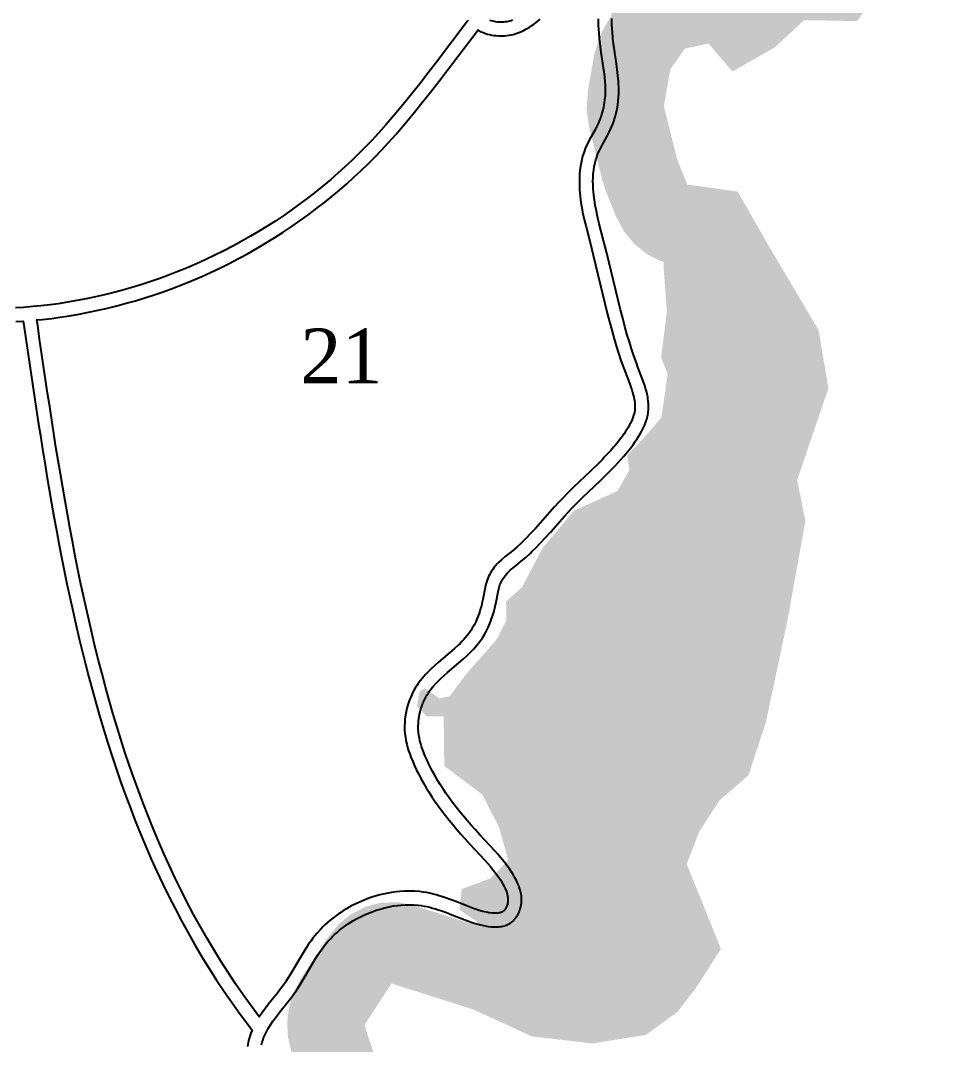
# Model space of a CAD drawing. Header units: metres. Extents: x 711577 to 713688, y 7856318 to 7857553.
# Drawn here: x 713349.2 to 713688.3, y 7856767.7 to 7857142.5 of the extents above; entities that cross this region are included whole.
import ezdxf
from ezdxf.enums import TextEntityAlignment as Align

# ---------------------------------------------------------------- set-up
doc = ezdxf.new("R2010")
doc.units = ezdxf.units.M
for name, color, linetype, true_color in [('APP', 7, 'Continuous', 0xffffff), ('NUMERAÇÕES DOS TALHÕES', 7, 'Continuous', 0xffffff), ('RESERVA LEGAL', 7, 'Continuous', 0xffffff), ('TALHÕES', 3, 'Continuous', 0x00ff00)]:
    doc.layers.add(name, color=color, linetype=linetype, true_color=true_color)
for name, color, linetype in [('NUMERAÇÕES', 7, 'Continuous'), ('Perímetro', 1, 'Continuous'), ('ÁREAS', 7, 'Continuous')]:
    doc.layers.add(name, color=color, linetype=linetype)
doc.styles.add('AREAS', font='times.ttf')

# ---------------------------------------------------------------- blocks, each defined once
blk = doc.blocks.new('area_de_talhao')
at = {"layer": 'NUMERAÇÕES', "linetype": 'Continuous', "style": 'AREAS'}
blk.add_attdef('NRO', text='', height=20, dxfattribs=at).set_placement((0, 6.08), align=Align.CENTER)
at = {"layer": 'ÁREAS', "linetype": 'Continuous', "style": 'AREAS', "flags": 1}
for tag, height, p in [('AREAREAL', 0.001, (0, 0)), ('AREA', 20, (0, -23.92))]:
    blk.add_attdef(tag, text='', height=height, dxfattribs=at).set_placement(p, align=Align.CENTER)

msp = doc.modelspace()

# ---------------------------------------------------------------- hatches: boundary and pattern name
at = {"layer": 'APP', "linetype": 'Continuous'}
h = msp.add_hatch(dxfattribs=at)
h.set_pattern_fill('GOST_GLASS', color=3)
h.paths.add_polyline_path([(711807.13, 7856885.17), (711804.27, 7856887.4), (711782.36, 7856902.33), (711780.04, 7856903.57), (711780.32, 7856906.84), (711779.58, 7856913.19), (711778.65, 7856915.96), (711780.69, 7856920.95), (711781.85, 7856926.75), (711781.9, 7856932.67), (711780.84, 7856938.48), (711778.42, 7856944.7), (711778.93, 7856944.69), (711781.88, 7856949.15), (711790.88, 7856953.52), (711807.19, 7856961.45), (711813.69, 7856965.82), (711830.14, 7856980.56), (711835.25, 7856986.56), (711848.05, 7857006.47), (711849.76, 7857009.5), (711863.08, 7857036.62), (711864.46, 7857039.9), (711874.89, 7857069.35), (711880.32, 7857081.5), (711882.22, 7857087.15), (711883, 7857093.08), (711882.64, 7857099.06), (711881.16, 7857104.84), (711878.61, 7857110.19), (711875.1, 7857114.9), (711870.76, 7857118.77), (711865.78, 7857121.65), (711864.87, 7857122.06), (711859.7, 7857123.77), (711854.32, 7857124.41), (711848.92, 7857123.97), (711843.7, 7857122.45), (711840.73, 7857120.9), (711839.84, 7857118.61), (711838.38, 7857119.53), (711834.54, 7857116.44), (711830.93, 7857112.17), (711828.17, 7857107.26), (711822.23, 7857093.95), (711821.32, 7857091.68), (711811.08, 7857062.78), (711799.37, 7857038.93), (711789.77, 7857024.01), (711779.44, 7857014.75), (711766.78, 7857008.61), (711750.55, 7857000.72), (711746.21, 7856998.1), (711742.37, 7856994.72), (711739.15, 7856990.67), (711729.66, 7856976.32), (711726.34, 7856969.62), (711726.12, 7856969.02), (711723.15, 7856969.62), (711694.71, 7856973.1), (711688.85, 7856973.17), (711683.09, 7856971.97), (711677.69, 7856969.54), (711672.88, 7856965.99), (711668.86, 7856961.48), (711659.14, 7856947.98), (711649.63, 7856945.44), (711646.93, 7856944.57), (711621.35, 7856934.8), (711592.06, 7856926.82), (711586.56, 7856924.67), (711584.21, 7856923.1), (711599.11, 7856897.94), (711629.7, 7856906.27), (711656.54, 7856916.52), (711675.69, 7856921.62), (711691.41, 7856943.46), (711719.85, 7856939.98), (711737.36, 7856935.02), (711739.78, 7856934.27), (711746.87, 7856942.2), (711752.88, 7856959.28), (711762.38, 7856973.63), (711778.61, 7856981.51), (711794.8, 7856989.38), (711811.05, 7857003.93), (711823.74, 7857023.68), (711837.01, 7857050.69), (711847.85, 7857081.28), (711853.79, 7857094.58), (711854.7, 7857094.17), (711848.78, 7857080.91), (711837.93, 7857050.3), (711824.61, 7857023.18), (711811.81, 7857003.28), (711795.36, 7856988.54), (711779.05, 7856980.61), (711763.06, 7856972.85), (711753.79, 7856958.83), (711747.75, 7856941.68), (711740.83, 7856933.94), (711753.7, 7856929.93), (711747.05, 7856917.27), (711752.01, 7856906.34), (711743.8, 7856886.65), (711766.97, 7856877.27), (711788.87, 7856862.34), (711807.71, 7856845.62), (711811.36, 7856831.11), (711800.64, 7856817.77), (711783.09, 7856785.34), (711771.83, 7856747.17), (711780.95, 7856703.95), (711781.26, 7856646.68), (711785.74, 7856589.55), (711842.66, 7856510.21), (711887.71, 7856504.37), (711945.81, 7856479.71), (712023.06, 7856430.77), (712051.13, 7856427.29), (712051.33, 7856432.54), (712050.48, 7856438.25), (712048.6, 7856443.68), (712045.77, 7856448.63), (712042.08, 7856452.9), (712037.67, 7856456.35), (711960.43, 7856505.28), (711956.42, 7856507.38), (711898.32, 7856532.05), (711891.2, 7856533.98), (711858.04, 7856538.28), (711813.28, 7856600.66), (711812.87, 7856606), (711812.74, 7856606.09), (711812.85, 7856606.18), (711809.57, 7856648.04), (711809.32, 7856693.99), (711806.05, 7856696.67), (711809.25, 7856704.33), (711808.59, 7856710.45), (711801.11, 7856745.93), (711809.21, 7856773.41), (711823.94, 7856800.61), (711832.97, 7856811.85), (711836.07, 7856816.56), (711838.26, 7856821.81), (711839.46, 7856827.41), (711839.62, 7856833.14), (711838.73, 7856838.8), (711835.08, 7856853.31), (711833.05, 7856858.97), (711829.97, 7856864.09), (711825.97, 7856868.45)])
h.paths.add_polyline_path([(713046.72, 7856628.27), (713040.39, 7856633.56), (713047.13, 7856676.24), (713057.88, 7856735.79), (713066.2, 7856757.61), (713074.92, 7856753.14), (713078.63, 7856746.26), (713084.07, 7856745.71), (713092.36, 7856746.01), (713099.25, 7856740.73), (713113.14, 7856735.46), (713127.69, 7856734.17), (713144.64, 7856733.12), (713160.06, 7856737.59), (713180.53, 7856738.25), (713205.62, 7856735.54), (713224.95, 7856738.19), (713245.89, 7856733.96), (713261.18, 7856729.39), (713263.62, 7856717.88), (713265.93, 7856699.79), (713257.78, 7856688.11), (713248.02, 7856671.65), (713232.48, 7856632.1), (713224.79, 7856616.42), (713218.68, 7856600.95), (713224.83, 7856585.33), (713229.86, 7856570.41), (713234.74, 7856554.57), (713238.69, 7856550.13), (713253.65, 7856544.47), (713259.08, 7856530.39), (713268.67, 7856525.6), (713289.21, 7856523.62), (713300.02, 7856524.35), (713305.22, 7856526.25), (713322.83, 7856545.07), (713349, 7856566.66), (713373.23, 7856579.82), (713380.58, 7856600.47), (713394.01, 7856606.15), (713408.19, 7856608.48), (713422.66, 7856610.57), (713434.83, 7856602.42), (713442.63, 7856598.64), (713467.5, 7856606.96), (713485.56, 7856615.07), (713501.74, 7856620.54), (713499.07, 7856654.17), (713491.47, 7856682.98), (713483.81, 7856726.05), (713481.87, 7856754.39), (713475.16, 7856774.79), (713485.08, 7856790.03), (713514.99, 7856780.54), (713536.46, 7856770.69), (713558.66, 7856768.09), (713578.2, 7856771.23), (713589.75, 7856779.6), (713596.73, 7856788.71), (713605.65, 7856802.69), (713598.7, 7856820.05), (713593.14, 7856833.7), (713597.79, 7856845.77), (713605.21, 7856857.11), (713615.75, 7856866.24), (713622.17, 7856885.8), (713629.99, 7856922.69), (713636.61, 7856959.34), (713633.57, 7856974.27), (713645.02, 7857007.87), (713641.45, 7857029.17), (713622.62, 7857060.95), (713611.84, 7857079.88), (713593.35, 7857082.49), (713589.71, 7857091.49), (713584.8, 7857111.14), (713587.11, 7857124.58), (713592.5, 7857132.23), (713601.11, 7857134.12), (713609.87, 7857123.82), (713625.47, 7857132.73), (713636.14, 7857142.66), (713655.47, 7857142.29), (713688.27, 7857186.68), (713663.42, 7857202.71), (713641.85, 7857172.39), (713636.7, 7857172.49), (713631.47, 7857172.08), (713626.4, 7857170.66), (713621.66, 7857168.28), (713617.42, 7857165.02), (713613.17, 7857161.07), (713612.72, 7857161.35), (713607.11, 7857163.29), (713601.24, 7857163.96), (713595.36, 7857163.33), (713586.75, 7857161.44), (713581.83, 7857159.85), (713577.26, 7857157.36), (713573.2, 7857154.04), (713569.77, 7857149.99), (713564.38, 7857142.35), (713561.13, 7857136.42), (713559.25, 7857129.87), (713556.93, 7857116.42), (713556.5, 7857109.93), (713557.42, 7857103.5), (713562.33, 7857083.85), (713563.66, 7857079.77), (713567.29, 7857070.78), (713570.12, 7857065.4), (713573.94, 7857060.74), (713578.59, 7857057.01), (713583.87, 7857054.37), (713589.55, 7857052.92), (713594.55, 7857052.21), (713598.34, 7857045.57), (713598.6, 7857045.13), (713614.51, 7857018.26), (713615.82, 7857010.45), (713606.92, 7856984.32), (713605.62, 7856978.97), (713605.27, 7856973.47), (713605.88, 7856967.99), (713607.72, 7856958.95), (713602.26, 7856928.7), (713594.88, 7856893.92), (713591.6, 7856883.92), (713587.24, 7856880.15), (713581.9, 7856874.02), (713574.48, 7856862.69), (713571.55, 7856856.95), (713566.9, 7856844.88), (713565.32, 7856839.23), (713564.83, 7856833.36), (713565.43, 7856827.51), (713567.12, 7856821.9), (713572.64, 7856808.34), (713573.59, 7856805.97), (713570.32, 7856801.71), (713567.53, 7856799.69), (713558.12, 7856798.18), (713543.88, 7856799.85), (713526.31, 7856807.9), (713523.18, 7856809.11), (713493.27, 7856818.6), (713487.43, 7856819.76), (713481.48, 7856819.62), (713475.69, 7856818.16), (713470.32, 7856815.47), (713465.6, 7856811.65), (713461.73, 7856806.88), (713451.82, 7856791.64), (713449.24, 7856786.77), (713447.57, 7856781.48), (713446.87, 7856775.96), (713447.15, 7856770.4), (713448.41, 7856764.99), (713453.9, 7856748.29), (713455.57, 7856723.87), (713455.98, 7856720.52), (713463.64, 7856677.45), (713464.19, 7856674.96), (713471.08, 7856648.85), (713471.68, 7856641.25), (713457.67, 7856634.96), (713445.26, 7856630.81), (713437.87, 7856635.76), (713433.46, 7856638.17), (713428.72, 7856639.73), (713423.8, 7856640.39), (713418.84, 7856640.13), (713404.37, 7856638.04), (713403.86, 7856637.96), (713389.68, 7856635.63), (713383.5, 7856633.84), (713370.07, 7856628.16), (713364.87, 7856625.27), (713360.35, 7856621.32), (713356.7, 7856616.47), (713354.07, 7856610.93), (713350.56, 7856601.06), (713336.05, 7856593.18), (713331.57, 7856590.15), (713305.39, 7856568.56), (713302.67, 7856566), (713291.11, 7856553.64), (713289.64, 7856553.54), (713280.39, 7856554.43), (713279.88, 7856555.73), (713277.09, 7856561.24), (713273.27, 7856566.01), (713268.58, 7856569.84), (713263.25, 7856572.55), (713258.42, 7856574.38), (713256.79, 7856579.65), (713256.54, 7856580.43), (713251.51, 7856595.35), (713250.99, 7856596.78), (713249.34, 7856600.96), (713250.48, 7856603.84), (713257.64, 7856618.43), (713258.65, 7856620.72), (713273.28, 7856657.97), (713281.23, 7856671.37), (713288.74, 7856682.15), (713291.52, 7856687.06), (713293.36, 7856692.44), (713294.19, 7856698.08), (713293.99, 7856703.79), (713291.69, 7856721.88), (713291.26, 7856724.43), (713288.81, 7856735.94), (713286.86, 7856741.99), (713283.73, 7856747.46), (713279.57, 7856752.1), (713274.56, 7856755.7), (713268.94, 7856758.09), (713253.65, 7856762.66), (713251.26, 7856763.26), (713230.32, 7856767.49), (713225.84, 7856768.02), (713221.34, 7856767.78), (713205.27, 7856765.58), (713183.45, 7856767.94), (713179.69, 7856768.08), (713159.22, 7856767.41), (713152.58, 7856766.36), (713141.67, 7856763.2), (713129.74, 7856763.93), (713119.26, 7856764.86), (713112.66, 7856767.37), (713109.03, 7856770.15), (713103.6, 7856773.41), (713097.63, 7856775.33), (713093.32, 7856775.68), (713092.16, 7856776.83), (713087.34, 7856779.96), (713078.63, 7856784.44), (713073.18, 7856786.54), (713067.43, 7856787.42), (713061.64, 7856787.05), (713056.04, 7856785.44), (713050.86, 7856782.67), (713046.33, 7856778.84), (713042.63, 7856774.12), (713039.93, 7856768.7), (713031.61, 7856746.89), (713030.07, 7856741.34), (713019.31, 7856681.78), (713019.2, 7856681.1), (713012.46, 7856638.42), (713012.11, 7856632.09), (713013.03, 7856625.83), (713014.85, 7856620.87), (713014.07, 7856620.41), (713009.96, 7856616.76), (713006.58, 7856612.36), (713004.05, 7856607.37), (713002.45, 7856601.97), (712991.62, 7856547.54), (712991.02, 7856541.13), (712991.34, 7856506.14), (712991.43, 7856504.09), (712992.77, 7856486.13), (712993.56, 7856481.11), (713005.77, 7856430.57), (713007.57, 7856425.27), (713010.28, 7856420.43), (713024.44, 7856399.86), (713009.24, 7856384.21), (713005.94, 7856380.15), (713003.38, 7856375.53), (713001.65, 7856370.51), (712990.36, 7856325.75), (712989.53, 7856320.4), (713017.73, 7856318.12), (713029.01, 7856362.88), (713050.76, 7856385.26), (713056.4, 7856404.28), (713033.21, 7856437.97), (713021, 7856488.51), (713019.66, 7856506.47), (713019.33, 7856541.46), (713030.17, 7856595.88), (713039.63, 7856600.28), (713049.66, 7856608.79)])
h.paths.add_polyline_path([(711891.5, 7857177.02, 0.197914), (711905.95, 7857141.94), (711903.5, 7857149.92), (711911.15, 7857157), (711915.69, 7857160.83), (711908.52, 7857164.83), (711902.87, 7857169.08), (711899.04, 7857173.85), (711907.15, 7857178.53), (711912.29, 7857182.2), (711919.99, 7857189.5), (711927.6, 7857195.05), (711937.59, 7857197.28), (711945.34, 7857200.67), (711946.94, 7857198.59), (711951.17, 7857194.37), (711949.97, 7857185.91), (711949.12, 7857179.77), (711949.66, 7857176.07), (711951.14, 7857171.73), (711955.67, 7857170.8), (711955.37, 7857165.39), (711952.44, 7857157.87), (711948.15, 7857158.18), (711942.98, 7857154.14), (711938.76, 7857147.47), (711935.38, 7857139.16), (711931.4, 7857139.42), (711923.99, 7857134.3), (711923.2, 7857130.62, 0.527842), (711991.1, 7857177.02, 1)])
h.paths.add_polyline_path([(711955.37, 7857165.39), (711955.67, 7857170.8), (711951.14, 7857171.73), (711949.66, 7857176.07), (711949.12, 7857179.77), (711949.97, 7857185.91), (711951.17, 7857194.37), (711946.94, 7857198.59), (711945.34, 7857200.67), (711937.59, 7857197.28), (711927.6, 7857195.05), (711919.99, 7857189.5), (711912.29, 7857182.2), (711907.15, 7857178.53), (711899.04, 7857173.85), (711902.87, 7857169.08), (711908.52, 7857164.83), (711915.69, 7857160.83), (711911.15, 7857157), (711903.5, 7857149.92), (711905.95, 7857141.94, 0.104717), (711923.2, 7857130.62), (711923.99, 7857134.3), (711931.4, 7857139.42), (711935.38, 7857139.16), (711938.76, 7857147.47), (711942.98, 7857154.14), (711948.15, 7857158.18), (711952.44, 7857157.87)], flags=17)
h.paths.add_polyline_path([(711942.1, 7857177.02, -1), (711940.5, 7857177.02, -1)], flags=16)
at = {"layer": 'RESERVA LEGAL', "linetype": 'Continuous'}
h = msp.add_hatch(dxfattribs=at)
h.set_pattern_fill('CROSS', color=1, scale=2)
h.paths.add_polyline_path([(711811.08, 7857062.78), (711817.41, 7857080.64), (711816.98, 7857080.59), (711811.97, 7857074.68), (711802.29, 7857068.96), (711794.73, 7857064.42), (711787.08, 7857064.63), (711779.13, 7857065.14), (711774.96, 7857059.38), (711783.1, 7857052.46), (711788.52, 7857046.62), (711789.97, 7857033.44), (711789.88, 7857024.18), (711799.37, 7857038.93)])
h.paths.add_polyline_path([(711838.38, 7857119.53), (711837.09, 7857120.35), (711834.06, 7857127.32), (711827.53, 7857124.03), (711819.19, 7857121.38), (711816.44, 7857116.62), (711820.17, 7857108.47), (711826.27, 7857108.3), (711827.68, 7857106.16), (711828.17, 7857107.26), (711830.93, 7857112.17), (711834.54, 7857116.44)])
h.paths.add_polyline_path([(711850.79, 7857127.22), (711845.56, 7857129.09), (711842.08, 7857124.35), (711840.73, 7857120.9), (711843.7, 7857122.45), (711848.92, 7857123.97), (711852.64, 7857124.28)])
h.paths.add_polyline_path([(711920.27, 7857109.15), (711923.32, 7857116.36), (711924.21, 7857121.67), (711922.88, 7857129.11), (711922.56, 7857130.88, -0.098696), (711906.3, 7857141.59), (711906.26, 7857140.94), (711905.72, 7857132.61), (711902.36, 7857126.22), (711905.07, 7857123.1), (711910.26, 7857125.23), (711912.27, 7857120.77), (711911.83, 7857114.38), (711905.97, 7857109.71), (711896.41, 7857106.84), (711885.06, 7857102.47), (711881.64, 7857102.98), (711882.64, 7857099.06), (711883, 7857093.08), (711882.51, 7857089.37), (711884.1, 7857089.59), (711890.78, 7857092.03), (711897.2, 7857093.98), (711905.75, 7857095.56), (711911.15, 7857096.79), (711915.59, 7857102.16)])
h.paths.add_polyline_path([(711896.09, 7857079.21), (711899.82, 7857081.22), (711900.66, 7857085.1), (711899.74, 7857087.86), (711895.27, 7857085.85), (711890.34, 7857083.86), (711886.4, 7857079.15), (711881.44, 7857079.37), (711880.23, 7857081.3), (711876.32, 7857072.54), (711880.49, 7857072.68), (711887.8, 7857073.08), (711891.22, 7857077.49)])
h.paths.add_polyline_path([(711790.89, 7856920.94), (711790.8, 7856925.71), (711792.31, 7856932.66), (711792.76, 7856937.84), (711788.13, 7856937.71), (711783.93, 7856944.52), (711779, 7856944.68), (711778.73, 7856943.92), (711780.84, 7856938.48), (711781.9, 7856932.67), (711781.85, 7856926.75), (711780.69, 7856920.95), (711778.65, 7856915.96), (711779.58, 7856913.19), (711780.32, 7856906.84), (711780.04, 7856903.57), (711782.36, 7856902.33), (711793.86, 7856894.5), (711797.29, 7856901.01), (711795.77, 7856905.58), (711796.3, 7856912.44), (711791.47, 7856916.21)])
h.paths.add_polyline_path([(711891.19, 7856858.32), (711883.53, 7856861.77), (711879.74, 7856859.47), (711873.68, 7856859.72), (711870.02, 7856866.13), (711859.57, 7856872.04), (711846.75, 7856864.67), (711838.15, 7856869.81), (711838.63, 7856877.96), (711835.32, 7856882.84), (711825.73, 7856887.89), (711818.51, 7856893.94), (711812.47, 7856897.81), (711810.05, 7856894.2), (711804.43, 7856893.15), (711799.89, 7856890.38), (711804.27, 7856887.4), (711807.13, 7856885.17), (711825.97, 7856868.45), (711829.97, 7856864.09), (711833.05, 7856858.97), (711835.08, 7856853.31), (711838.73, 7856838.8), (711839.62, 7856833.14), (711839.46, 7856827.41), (711838.26, 7856821.81), (711836.07, 7856816.56), (711832.97, 7856811.85), (711823.94, 7856800.61), (711816.12, 7856786.18), (711830.36, 7856790.02), (711839.72, 7856798.86), (711840.75, 7856803.78), (711842.55, 7856813.2), (711842.05, 7856821.06), (711850.19, 7856828.11), (711854.88, 7856832.8), (711860.43, 7856832.91), (711862.91, 7856840.73), (711870.99, 7856841.42), (711880.9, 7856845.72), (711888.38, 7856850.17)])
h.paths.add_polyline_path([(711820.42, 7856727.21), (711817.37, 7856734.95), (711818.28, 7856741.73), (711811.13, 7856745.58), (711801.82, 7856742.58), (711808.59, 7856710.45), (711809.36, 7856703.29), (711814.46, 7856706.78), (711821.56, 7856705.39), (711822.47, 7856711.69), (711822.5, 7856718.73)])
h.paths.add_polyline_path([(711826.86, 7856678.31), (711826.43, 7856688.96), (711822.97, 7856693.58), (711816.86, 7856694.91), (711809.33, 7856692.73), (711809.57, 7856648.04), (711812.85, 7856606.18), (711812.85, 7856606.18), (711819.03, 7856611.22), (711823.83, 7856616.44), (711831.77, 7856618.89), (711833.19, 7856623.97), (711835.27, 7856629.09), (711839.15, 7856638.47), (711838.45, 7856645.67), (711842.94, 7856651.7), (711838.53, 7856656.65), (711831.61, 7856656.53), (711825.28, 7856653.05), (711818.76, 7856655.47), (711813.2, 7856659.34), (711816.21, 7856662.62), (711821.97, 7856669.27)])
h.paths.add_polyline_path([(711894.19, 7856563.08), (711895.14, 7856568.76), (711891.46, 7856570.38), (711886.14, 7856567.82), (711881.78, 7856568.56), (711873.23, 7856569.14), (711865.86, 7856569.67), (711857.33, 7856570.85), (711849.92, 7856576.59), (711841.05, 7856579.04), (711836.27, 7856587.64), (711827.59, 7856592.68), (711823.14, 7856598.61), (711817.66, 7856602.67), (711812.87, 7856606), (711813.28, 7856600.66), (711858.04, 7856538.28), (711891.2, 7856533.98), (711898.32, 7856532.05), (711956.42, 7856507.38), (711960.43, 7856505.28), (711976.98, 7856494.79), (711977.13, 7856498.62), (711976.83, 7856506.66), (711976.43, 7856512.59), (711973.01, 7856517.69), (711969.07, 7856522.72), (711963.39, 7856523.67), (711956.54, 7856525.61), (711952.78, 7856529.61), (711942.86, 7856527.65), (711937.29, 7856535.18), (711930.13, 7856543.17), (711921.24, 7856550.14), (711912.78, 7856552.38), (711907.69, 7856551.54), (711900.3, 7856552.91)])
h.paths.add_polyline_path([(712047.09, 7856478.83), (712047.14, 7856483.93), (712038.81, 7856488.19), (712030.79, 7856482.11), (712022.84, 7856480.67), (712018.21, 7856486.43), (712016.49, 7856492.24), (712009.04, 7856494.31), (711994.3, 7856491.11), (711986.17, 7856488.98), (712037.67, 7856456.35), (712042.08, 7856452.9), (712045.77, 7856448.63), (712048.6, 7856443.68), (712050.48, 7856438.25), (712051.33, 7856432.54), (712051.13, 7856427.29), (712052.98, 7856427.06), (712063.34, 7856428.72), (712066.53, 7856431.74), (712063.28, 7856437.82), (712064.83, 7856442.25), (712069.2, 7856445.24), (712066.85, 7856450.12), (712060.76, 7856450.99), (712059.05, 7856454.71), (712062.98, 7856460.35), (712060.53, 7856464.97), (712057.56, 7856469.41), (712053.7, 7856469.49), (712049.51, 7856472.44)])
h.paths.add_polyline_path([(712997.47, 7856753.73), (712994.69, 7856757.77), (712999.9, 7856761.38), (713005.82, 7856765.42), (713009.19, 7856767.04), (713016.57, 7856766.56), (713023.77, 7856769.02), (713030.07, 7856769.44), (713031.55, 7856775.26), (713030.21, 7856781.18), (713025.05, 7856784.22), (713017.6, 7856783.41), (713012.87, 7856784.74), (713011.61, 7856792.57), (713008.77, 7856797), (713004.24, 7856794.82), (712997.99, 7856800.6), (712992.02, 7856798.43), (712985.5, 7856794.93), (712980.6, 7856797.17), (712975.1, 7856794.95), (712973.29, 7856785.79), (712971.42, 7856777.68), (712977.04, 7856777.32), (712982.85, 7856782.38), (712991.29, 7856775.53), (712993.9, 7856770.07), (712989.04, 7856762.7), (712986.18, 7856753.44), (712981.39, 7856750.3), (712972.95, 7856749.92), (712961.32, 7856731.32), (712962.31, 7856726.46), (712968.7, 7856720.13), (712978.62, 7856718.69), (712984.79, 7856724.97), (712988.45, 7856727.92), (712996.94, 7856725.65), (712999.88, 7856715.26), (713009.46, 7856710.1), (713015.98, 7856714.43), (713024.45, 7856715.49), (713025.49, 7856715.99), (713027.81, 7856728.85), (713021.32, 7856728.53), (713015.88, 7856734.97), (713012.6, 7856743.43), (713003.45, 7856747.74)])
h.paths.add_polyline_path([(713070.57, 7856807.39), (713060.23, 7856808), (713055.18, 7856801.72), (713057.86, 7856793.46), (713061.26, 7856787.03), (713067.43, 7856787.42), (713073.18, 7856786.54), (713078.63, 7856784.44), (713087.34, 7856779.96), (713092.16, 7856776.83), (713093.32, 7856775.68), (713097.63, 7856775.33), (713100.48, 7856774.41), (713101.37, 7856777.64), (713092.12, 7856789.41), (713104.6, 7856797.01), (713112.96, 7856799.81), (713115.95, 7856806.19), (713109.94, 7856814.27), (713106.41, 7856820.98), (713099.9, 7856818.97), (713092.91, 7856810.21), (713088.23, 7856799.06), (713078.31, 7856802.31)])
h.paths.add_polyline_path([(713457.76, 7856710.53), (713455.79, 7856708.42), (713446.89, 7856703.38), (713440.81, 7856698.34), (713447.12, 7856689.2), (713449.3, 7856680.32), (713452.61, 7856673.15), (713457.66, 7856671.72), (713461.77, 7856672.8), (713464.41, 7856674.13), (713464.19, 7856674.96), (713463.64, 7856677.45)])
h.paths.add_polyline_path([(713602.26, 7856928.7), (713607.72, 7856958.95), (713605.88, 7856967.99), (713605.27, 7856973.47), (713605.62, 7856978.97), (713606.92, 7856984.32), (713615.82, 7857010.45), (713614.51, 7857018.26), (713598.47, 7857045.35), (713594.55, 7857052.21), (713589.55, 7857052.92), (713584.75, 7857054.14), (713584.68, 7857052.39), (713585.89, 7857035.89), (713583.76, 7857019.14), (713586.2, 7857013.19), (713583.89, 7856997.21), (713576.89, 7856989.12), (713571.38, 7856983.38), (713572.19, 7856978.05), (713567.83, 7856970.28), (713551.93, 7856963.15), (713540.56, 7856949.66), (713532.84, 7856935.09), (713527.04, 7856929.9), (713527.14, 7856923.01), (713523.69, 7856916.18), (713518.87, 7856910.57), (713512.63, 7856903.58), (713506.4, 7856895.23), (713502.63, 7856894.34), (713497.29, 7856898.14), (713495.4, 7856896.99), (713494.4, 7856891.64), (713497.87, 7856887.87), (713504.18, 7856887.8), (713504.4, 7856869.6), (713518.31, 7856859.24), (713524.48, 7856847.12), (713527.83, 7856835.17), (713521.32, 7856828.52), (713510.77, 7856824.58), (713509.99, 7856817.05), (713516.37, 7856812.67), (713516.52, 7856811.22), (713523.18, 7856809.11), (713526.31, 7856807.9), (713543.88, 7856799.85), (713558.12, 7856798.18), (713567.53, 7856799.69), (713570.32, 7856801.71), (713573.59, 7856805.97), (713572.64, 7856808.34), (713567.12, 7856821.9), (713565.43, 7856827.51), (713564.83, 7856833.36), (713565.32, 7856839.23), (713566.9, 7856844.88), (713571.55, 7856856.95), (713574.48, 7856862.69), (713581.9, 7856874.02), (713587.24, 7856880.15), (713591.6, 7856883.92), (713594.88, 7856893.92)])
h.paths.add_polyline_path([(713585.6, 7857178.79), (713580.77, 7857178.54), (713573.73, 7857176.09), (713569.83, 7857172.67), (713566.36, 7857165.62), (713563.88, 7857159.1), (713565.17, 7857150.21), (713565.61, 7857144.1), (713569.77, 7857149.99), (713573.2, 7857154.04), (713577.26, 7857157.36), (713581.83, 7857159.85), (713585.25, 7857160.95), (713586, 7857164.62), (713586.14, 7857170.95)])
h.paths.add_polyline_path([(713622.1, 7857229.35), (713623.39, 7857221.68), (713627.54, 7857216.28), (713634.06, 7857211.85), (713641.59, 7857207.74), (713653.82, 7857202.41), (713660.11, 7857198.06), (713663.42, 7857202.71)])
h.paths.add_polyline_path([(713571.08, 7857246.96), (713573.1, 7857250.54), (713576.45, 7857253.94), (713578.4, 7857257.52), (713528.45, 7857289.73), (713527.1, 7857284.14), (713528.03, 7857280.42), (713522.31, 7857275.63), (713518.96, 7857278.56), (713515.32, 7857282.28), (713512.77, 7857283.58), (713509.39, 7857281.04), (713502.69, 7857279.49), (713496.19, 7857277.62), (713492.52, 7857274.31), (713492.46, 7857269.85), (713496.18, 7857266.3), (713498.81, 7857262.91), (713504.35, 7857261.38), (713507.83, 7857259.25), (713512.5, 7857262.07), (713513.99, 7857265.26), (713516.1, 7857267.32), (713518.12, 7857262.14), (713516.15, 7857258.47), (713513.69, 7857254.17), (713508.06, 7857251.54), (713502.76, 7857247.96), (713501.55, 7857239.82), (713504.84, 7857234.78), (713508.07, 7857231.62), (713508.42, 7857221.04), (713509.9, 7857212.04), (713508.38, 7857204.03), (713505.28, 7857197.16), (713505.51, 7857190.75), (713506.86, 7857185.43), (713510.58, 7857178.93), (713517.72, 7857175.56), (713519.91, 7857170.98), (713516.02, 7857168.49), (713518.37, 7857164.54), (713516.71, 7857160.05), (713512.3, 7857154.35), (713514.93, 7857147.63), (713522.62, 7857145.26), (713527.49, 7857146.88), (713532.39, 7857148.84), (713536.5, 7857151.65), (713539.51, 7857156.63), (713542.69, 7857162.76), (713544.4, 7857168.29), (713545.13, 7857174.5), (713548.12, 7857177.05), (713551.47, 7857180.76), (713554.81, 7857184.31), (713556.86, 7857189.2), (713554.61, 7857195.79), (713555.51, 7857202.17), (713558.89, 7857208.7), (713557.65, 7857216.23), (713553.9, 7857220.32), (713555.6, 7857224.73), (713555.99, 7857230.93), (713555.04, 7857234.18), (713556.83, 7857236.61), (713565.06, 7857239.53), (713571.34, 7857241.19)])
h.paths.add_polyline_path([(713475.04, 7857324.17), (713473.62, 7857322.51), (713468.75, 7857321.94), (713465.46, 7857322.15), (713462.79, 7857320.61), (713462.87, 7857316.37), (713464.98, 7857311.14), (713466.78, 7857306.37), (713472.56, 7857303.73), (713475.61, 7857307.47), (713479.71, 7857306.45), (713483.51, 7857306.22), (713486.03, 7857304.11), (713490.44, 7857300.36), (713496.28, 7857294.16), (713501.27, 7857294.34), (713505.95, 7857294.22), (713508.73, 7857296.87), (713511.67, 7857298.4), (713511.95, 7857300.37)])
h.paths.add_polyline_path([(711955.67, 7857170.8), (711951.14, 7857171.73), (711949.66, 7857176.07), (711949.12, 7857179.77), (711949.97, 7857185.91), (711951.17, 7857194.37), (711946.94, 7857198.59), (711945.34, 7857200.67), (711937.59, 7857197.28), (711927.6, 7857195.05), (711919.99, 7857189.5), (711912.29, 7857182.2), (711907.15, 7857178.53), (711899.04, 7857173.85), (711902.87, 7857169.08), (711908.52, 7857164.83), (711915.69, 7857160.83), (711911.15, 7857157), (711903.5, 7857149.92), (711905.95, 7857141.94, 0.104717), (711923.2, 7857130.62), (711923.99, 7857134.3), (711931.4, 7857139.42), (711935.38, 7857139.16), (711938.76, 7857147.47), (711942.98, 7857154.14), (711948.15, 7857158.18), (711952.44, 7857157.87), (711955.37, 7857165.39)])
h.paths.add_polyline_path([(711940.5, 7857177.02, -1), (711942.1, 7857177.02, -1)], flags=16)

# ---------------------------------------------------------------- linework, layer by layer
at = {"layer": 'Perímetro'}
for points in [[(713437.53, 7856767.54), (713437.64, 7856768.06), (713437.76, 7856768.57), (713438.08, 7856769.59), (713438.26, 7856770.1), (713438.67, 7856771.1), (713439.14, 7856772.08), (713439.65, 7856773.04), (713440.2, 7856773.99), (713440.77, 7856774.91), (713441.68, 7856776.27), (713442.94, 7856778.01), (713444.24, 7856779.71), (713447.23, 7856783.45), (713448.21, 7856784.7), (713449.47, 7856786.41), (713450.38, 7856787.71), (713451.26, 7856789.05), (713452.39, 7856790.87), (713453.48, 7856792.71), (713455.91, 7856796.89), (713457.3, 7856799.18), (713458.16, 7856800.54), (713458.75, 7856801.42), (713459.67, 7856802.73), (713460.3, 7856803.58), (713460.96, 7856804.42), (713461.64, 7856805.23), (713462.7, 7856806.42), (713463.45, 7856807.18), (713464.21, 7856807.92), (713465, 7856808.64), (713465.81, 7856809.34), (713466.64, 7856810.01), (713467.5, 7856810.66), (713468.37, 7856811.29), (713469.26, 7856811.9), (713470.17, 7856812.48), (713471.1, 7856813.04), (713472.04, 7856813.58), (713472.99, 7856814.1), (713473.96, 7856814.59), (713475.44, 7856815.28), (713476.44, 7856815.71), (713477.96, 7856816.31), (713479.51, 7856816.85), (713480.54, 7856817.18), (713482.11, 7856817.63), (713483.17, 7856817.89), (713484.76, 7856818.23), (713485.82, 7856818.42), (713487.42, 7856818.64), (713488.49, 7856818.76), (713490.1, 7856818.86), (713491.17, 7856818.88), (713492.24, 7856818.87), (713493.3, 7856818.83), (713494.89, 7856818.69), (713495.95, 7856818.55), (713497, 7856818.38), (713498.04, 7856818.17), (713499.08, 7856817.93), (713500.11, 7856817.66), (713501.14, 7856817.36), (713502.17, 7856817.04), (713503.19, 7856816.71), (713505.21, 7856815.98), (713507.22, 7856815.22), (713511.68, 7856813.45), (713513.65, 7856812.7), (713514.65, 7856812.35), (713515.66, 7856812.03), (713517.21, 7856811.58), (713518.81, 7856811.21), (713519.91, 7856811.01), (713520.47, 7856810.92), (713521.6, 7856810.8), (713522.16, 7856810.76), (713523.28, 7856810.73), (713523.84, 7856810.75), (713524.39, 7856810.78), (713524.93, 7856810.84), (713525.47, 7856810.93), (713525.99, 7856811.04), (713526.5, 7856811.18), (713527, 7856811.35), (713527.49, 7856811.54), (713527.96, 7856811.77), (713528.41, 7856812.03), (713528.84, 7856812.33), (713529.25, 7856812.66), (713529.65, 7856813.02), (713530.02, 7856813.4), (713530.37, 7856813.82), (713530.69, 7856814.25), (713531, 7856814.71), (713531.28, 7856815.19), (713531.54, 7856815.69), (713531.77, 7856816.2), (713531.98, 7856816.72), (713532.16, 7856817.25), (713532.32, 7856817.79), (713532.45, 7856818.33), (713532.55, 7856818.87), (713532.63, 7856819.42), (713532.68, 7856819.96), (713532.7, 7856820.51), (713532.69, 7856821.05), (713532.66, 7856821.58), (713532.61, 7856822.12), (713532.53, 7856822.65), (713532.44, 7856823.18), (713532.32, 7856823.71), (713532.18, 7856824.23), (713531.86, 7856825.26), (713531.67, 7856825.78), (713531.25, 7856826.79), (713530.79, 7856827.78), (713530.28, 7856828.75), (713529.74, 7856829.7), (713529.17, 7856830.62), (713528.28, 7856831.97), (713527.34, 7856833.28), (713526.37, 7856834.55), (713525.01, 7856836.2), (713523.96, 7856837.41), (713522.9, 7856838.6), (713517.45, 7856844.46), (713515.66, 7856846.44), (713514.23, 7856848.03), (713512.83, 7856849.64), (713511.44, 7856851.27), (713510.08, 7856852.92), (713508.75, 7856854.59), (713507.45, 7856856.28), (713506.19, 7856858), (713504.96, 7856859.75), (713504.07, 7856861.07), (713502.92, 7856862.87), (713502.09, 7856864.24), (713501.01, 7856866.09), (713500.24, 7856867.49), (713499.49, 7856868.91), (713498.78, 7856870.35), (713498.09, 7856871.81), (713497.43, 7856873.28), (713496.81, 7856874.77), (713496.43, 7856875.77), (713496.08, 7856876.79), (713495.77, 7856877.81), (713495.5, 7856878.84), (713495.27, 7856879.89), (713495.09, 7856880.94), (713494.96, 7856882), (713494.88, 7856883.08), (713494.87, 7856884.16), (713494.9, 7856885.25), (713494.99, 7856886.33), (713495.05, 7856886.88), (713495.22, 7856887.96), (713495.32, 7856888.49), (713495.57, 7856889.56), (713495.86, 7856890.61), (713496.02, 7856891.13), (713496.39, 7856892.16), (713496.59, 7856892.67), (713497.02, 7856893.66), (713497.26, 7856894.15), (713497.76, 7856895.11), (713498.03, 7856895.57), (713498.6, 7856896.48), (713498.9, 7856896.92), (713499.53, 7856897.78), (713500.2, 7856898.61), (713501.26, 7856899.81), (713502, 7856900.58), (713503.15, 7856901.71), (713504.34, 7856902.8), (713505.56, 7856903.87), (713509.68, 7856907.36), (713511.31, 7856908.77), (713512.89, 7856910.2), (713513.66, 7856910.94), (713514.41, 7856911.69), (713515.14, 7856912.46), (713515.84, 7856913.24), (713516.85, 7856914.46), (713517.79, 7856915.73), (713518.38, 7856916.61), (713518.94, 7856917.51), (713519.72, 7856918.9), (713520.43, 7856920.33), (713521.09, 7856921.8), (713521.48, 7856922.8), (713521.86, 7856923.82), (713522.2, 7856924.85), (713522.51, 7856925.89), (713522.8, 7856926.95), (713523.07, 7856928.01), (713523.41, 7856929.62), (713524.11, 7856933.4), (713524.34, 7856934.45), (713524.63, 7856935.47), (713524.79, 7856935.96), (713524.97, 7856936.45), (713525.17, 7856936.92), (713525.4, 7856937.38), (713525.64, 7856937.83), (713525.91, 7856938.27), (713526.2, 7856938.69), (713526.51, 7856939.11), (713526.84, 7856939.51), (713527.54, 7856940.29), (713527.92, 7856940.67), (713528.7, 7856941.41), (713529.94, 7856942.48), (713532.53, 7856944.57), (713534.21, 7856946), (713535.83, 7856947.47), (713536.61, 7856948.22), (713537.77, 7856949.36), (713539.65, 7856951.29), (713541.47, 7856953.25), (713543.24, 7856955.22), (713548.5, 7856961.15), (713549.91, 7856962.7), (713551.35, 7856964.23), (713553.18, 7856966.09), (713555.05, 7856967.93), (713561.53, 7856974.12), (713564.2, 7856976.73), (713565.71, 7856978.26), (713566.84, 7856979.42), (713567.96, 7856980.61), (713569.06, 7856981.83), (713570.16, 7856983.07), (713570.88, 7856983.92), (713571.94, 7856985.21), (713572.64, 7856986.09), (713573.66, 7856987.44), (713574.31, 7856988.36), (713574.94, 7856989.28), (713575.54, 7856990.22), (713576.11, 7856991.17), (713576.64, 7856992.13), (713577.14, 7856993.1), (713577.37, 7856993.59), (713577.8, 7856994.57), (713578.18, 7856995.56), (713578.5, 7856996.56), (713578.64, 7856997.06), (713578.88, 7856998.07), (713579.06, 7856999.08), (713579.17, 7857000.09), (713579.21, 7857001.12), (713579.18, 7857002.14), (713579.1, 7857003.17), (713578.95, 7857004.2), (713578.86, 7857004.72), (713578.65, 7857005.75), (713578.39, 7857006.79), (713578.09, 7857007.82), (713577.77, 7857008.86), (713577.42, 7857009.9), (713576.86, 7857011.46), (713575.28, 7857015.61), (713574.71, 7857017.16), (713573.81, 7857019.73), (713572.96, 7857022.29), (713572.16, 7857024.84), (713571.4, 7857027.39), (713570.53, 7857030.45), (713569.71, 7857033.51), (713568.92, 7857036.58), (713568.02, 7857040.17), (713563.75, 7857057.8), (713562.72, 7857061.95), (713561.14, 7857068.14), (713560.52, 7857070.73), (713559.96, 7857073.33), (713559.66, 7857074.91), (713559.49, 7857075.97), (713559.25, 7857077.57), (713559.12, 7857078.65), (713559.01, 7857079.74), (713558.93, 7857080.83), (713558.85, 7857082.46), (713558.84, 7857083.55), (713558.88, 7857085.19), (713558.95, 7857086.27), (713559.12, 7857087.88), (713559.28, 7857088.94), (713559.48, 7857089.99), (713559.6, 7857090.51), (713559.87, 7857091.54), (713560.19, 7857092.55), (713560.36, 7857093.05), (713560.75, 7857094.03), (713561.19, 7857094.99), (713561.91, 7857096.42), (713563.99, 7857100.15), (713564.75, 7857101.58), (713565.43, 7857103.04), (713566.05, 7857104.53), (713566.41, 7857105.54), (713566.75, 7857106.57), (713567.05, 7857107.6), (713567.32, 7857108.64), (713567.56, 7857109.69), (713567.77, 7857110.75), (713567.94, 7857111.81), (713568.08, 7857112.87), (713568.22, 7857114.46), (713568.28, 7857115.53), (713568.31, 7857116.59), (713568.29, 7857118.18), (713568.24, 7857119.25), (713568.18, 7857120.31), (713567.98, 7857122.43), (713567.73, 7857124.55), (713567.43, 7857126.67), (713566.56, 7857132.51), (713566.28, 7857134.64), (713566.11, 7857136.24), (713565.93, 7857138.38), (713565.86, 7857139.45), (713565.78, 7857141.05), (713565.72, 7857143.19)], [(713529.41, 7857142.6), (713528.89, 7857142.43), (713528.36, 7857142.29), (713527.82, 7857142.17), (713527.27, 7857142.06), (713526.72, 7857141.99), (713526.15, 7857141.93), (713525.59, 7857141.9), (713525.01, 7857141.89), (713524.44, 7857141.91), (713523.87, 7857141.95), (713523.3, 7857142.01), (713522.74, 7857142.1), (713522.19, 7857142.22), (713521.64, 7857142.36), (713521.11, 7857142.52)]]:
    msp.add_lwpolyline(points, dxfattribs=at)
at = {"layer": 'TALHÕES'}
for points in [[(713560.72, 7857143.11), (713560.78, 7857140.86), (713560.86, 7857139.16), (713560.94, 7857138), (713561.13, 7857135.76), (713561.32, 7857134.04), (713561.61, 7857131.82), (713562.48, 7857125.95), (713562.77, 7857123.9), (713563.01, 7857121.9), (713563.19, 7857119.92), (713563.25, 7857118.98), (713563.29, 7857118.05), (713563.3, 7857116.62), (713563.28, 7857115.72), (713563.24, 7857114.82), (713563.11, 7857113.42), (713562.99, 7857112.53), (713562.84, 7857111.62), (713562.67, 7857110.72), (713562.47, 7857109.82), (713562.23, 7857108.93), (713561.98, 7857108.05), (713561.69, 7857107.18), (713561.38, 7857106.34), (713560.85, 7857105.05), (713560.27, 7857103.81), (713559.6, 7857102.54), (713557.49, 7857098.77), (713556.68, 7857097.16), (713556.14, 7857095.98), (713555.68, 7857094.8), (713555.44, 7857094.12), (713555.06, 7857092.91), (713554.74, 7857091.69), (713554.59, 7857091.02), (713554.35, 7857089.79), (713554.16, 7857088.52), (713553.96, 7857086.69), (713553.88, 7857085.4), (713553.84, 7857083.58), (713553.86, 7857082.32), (713553.94, 7857080.52), (713554.03, 7857079.3), (713554.15, 7857078.1), (713554.3, 7857076.91), (713554.55, 7857075.2), (713554.74, 7857074.03), (713555.06, 7857072.34), (713555.65, 7857069.62), (713556.29, 7857066.94), (713557.87, 7857060.73), (713558.9, 7857056.61), (713563.16, 7857038.98), (713564.07, 7857035.35), (713564.87, 7857032.24), (713565.71, 7857029.12), (713566.6, 7857026), (713567.38, 7857023.38), (713568.2, 7857020.75), (713569.08, 7857018.11), (713570.01, 7857015.47), (713570.6, 7857013.86), (713572.17, 7857009.73), (713572.7, 7857008.26), (713573.01, 7857007.32), (713573.3, 7857006.39), (713573.55, 7857005.5), (713573.77, 7857004.63), (713573.95, 7857003.77), (713574.01, 7857003.42), (713574.12, 7857002.61), (713574.19, 7857001.86), (713574.21, 7857001.15), (713574.18, 7857000.46), (713574.11, 7856999.77), (713573.98, 7856999.07), (713573.8, 7856998.32), (713573.72, 7856998.01), (713573.46, 7856997.23), (713573.17, 7856996.46), (713572.82, 7856995.66), (713572.65, 7856995.31), (713572.23, 7856994.48), (713571.78, 7856993.67), (713571.29, 7856992.86), (713570.77, 7856992.04), (713570.21, 7856991.21), (713569.63, 7856990.4), (713568.68, 7856989.15), (713568.05, 7856988.35), (713567.04, 7856987.12), (713566.37, 7856986.34), (713565.34, 7856985.16), (713564.29, 7856984.01), (713563.22, 7856982.87), (713562.14, 7856981.75), (713560.68, 7856980.28), (713558.05, 7856977.72), (713551.57, 7856971.52), (713549.65, 7856969.63), (713547.75, 7856967.69), (713546.25, 7856966.1), (713544.78, 7856964.5), (713539.51, 7856958.55), (713537.77, 7856956.62), (713536.02, 7856954.73), (713534.23, 7856952.88), (713533.14, 7856951.82), (713532.42, 7856951.14), (713530.91, 7856949.76), (713529.33, 7856948.42), (713526.73, 7856946.32), (713525.35, 7856945.13), (713524.42, 7856944.25), (713523.9, 7856943.73), (713523.04, 7856942.77), (713522.56, 7856942.18), (713522.13, 7856941.6), (713521.71, 7856940.99), (713521.32, 7856940.35), (713520.95, 7856939.67), (713520.62, 7856938.98), (713520.33, 7856938.3), (713520.07, 7856937.62), (713519.84, 7856936.92), (713519.49, 7856935.66), (713519.21, 7856934.4), (713518.51, 7856930.6), (713518.2, 7856929.13), (713517.97, 7856928.21), (713517.71, 7856927.28), (713517.43, 7856926.36), (713517.13, 7856925.47), (713516.81, 7856924.58), (713516.47, 7856923.74), (713515.91, 7856922.46), (713515.3, 7856921.24), (713514.63, 7856920.05), (713514.18, 7856919.32), (713513.7, 7856918.61), (713512.91, 7856917.54), (713512.05, 7856916.51), (713511.46, 7856915.85), (713510.83, 7856915.18), (713510.16, 7856914.51), (713509.48, 7856913.86), (713507.99, 7856912.51), (713506.43, 7856911.16), (713502.3, 7856907.66), (713501, 7856906.52), (713499.71, 7856905.34), (713498.45, 7856904.1), (713497.58, 7856903.19), (713496.37, 7856901.83), (713495.57, 7856900.82), (713494.82, 7856899.81), (713494.42, 7856899.22), (713493.75, 7856898.15), (713493.38, 7856897.52), (713492.79, 7856896.4), (713492.48, 7856895.75), (713491.97, 7856894.59), (713491.7, 7856893.92), (713491.28, 7856892.72), (713491.06, 7856892.03), (713490.72, 7856890.78), (713490.43, 7856889.52), (713490.29, 7856888.81), (713490.1, 7856887.55), (713490.01, 7856886.83), (713489.91, 7856885.53), (713489.86, 7856884.2), (713489.89, 7856882.87), (713489.98, 7856881.54), (713490.14, 7856880.22), (713490.36, 7856878.92), (713490.64, 7856877.66), (713490.96, 7856876.43), (713491.33, 7856875.24), (713491.73, 7856874.08), (713492.16, 7856872.93), (713492.83, 7856871.3), (713493.54, 7856869.72), (713494.28, 7856868.16), (713495.04, 7856866.63), (713495.84, 7856865.12), (713496.66, 7856863.63), (713497.79, 7856861.68), (713498.68, 7856860.22), (713499.89, 7856858.33), (713500.84, 7856856.92), (713502.13, 7856855.08), (713503.45, 7856853.28), (713504.81, 7856851.5), (713506.2, 7856849.77), (713507.61, 7856848.06), (713509.04, 7856846.38), (713510.48, 7856844.72), (713511.94, 7856843.09), (713513.77, 7856841.08), (713519.2, 7856835.23), (713520.21, 7856834.1), (713521.19, 7856832.97), (713522.45, 7856831.44), (713523.33, 7856830.3), (713524.16, 7856829.14), (713524.95, 7856827.94), (713525.43, 7856827.15), (713525.89, 7856826.35), (713526.31, 7856825.55), (713526.68, 7856824.76), (713527.01, 7856823.96), (713527.12, 7856823.65), (713527.38, 7856822.85), (713527.46, 7856822.53), (713527.54, 7856822.19), (713527.6, 7856821.85), (713527.64, 7856821.52), (713527.68, 7856821.2), (713527.69, 7856820.89), (713527.7, 7856820.58), (713527.68, 7856820.28), (713527.66, 7856819.98), (713527.62, 7856819.68), (713527.56, 7856819.38), (713527.49, 7856819.07), (713527.4, 7856818.76), (713527.29, 7856818.46), (713527.18, 7856818.17), (713527.05, 7856817.88), (713526.91, 7856817.62), (713526.76, 7856817.37), (713526.61, 7856817.14), (713526.45, 7856816.93), (713526.3, 7856816.75), (713526.15, 7856816.59), (713526, 7856816.46), (713525.87, 7856816.35), (713525.74, 7856816.27), (713525.61, 7856816.19), (713525.45, 7856816.11), (713525.27, 7856816.04), (713525.06, 7856815.97), (713524.82, 7856815.9), (713524.55, 7856815.85), (713524.26, 7856815.8), (713523.94, 7856815.77), (713523.59, 7856815.74), (713523.27, 7856815.73), (713522.4, 7856815.75), (713522.06, 7856815.78), (713521.13, 7856815.88), (713520.74, 7856815.94), (713519.83, 7856816.11), (713518.47, 7856816.43), (713517.12, 7856816.81), (713516.24, 7856817.09), (713515.36, 7856817.4), (713513.48, 7856818.11), (713509.04, 7856819.87), (713506.95, 7856820.67), (713504.81, 7856821.43), (713503.69, 7856821.8), (713502.57, 7856822.15), (713501.43, 7856822.48), (713500.28, 7856822.78), (713499.1, 7856823.05), (713497.9, 7856823.3), (713496.69, 7856823.5), (713495.43, 7856823.66), (713493.62, 7856823.82), (713492.36, 7856823.87), (713491.13, 7856823.88), (713489.88, 7856823.85), (713488.08, 7856823.74), (713486.82, 7856823.61), (713485.04, 7856823.36), (713483.8, 7856823.14), (713482.04, 7856822.76), (713480.83, 7856822.46), (713479.1, 7856821.97), (713477.91, 7856821.59), (713476.21, 7856820.99), (713474.54, 7856820.33), (713473.4, 7856819.84), (713471.78, 7856819.08), (713470.68, 7856818.53), (713469.61, 7856817.96), (713468.56, 7856817.35), (713467.52, 7856816.73), (713466.5, 7856816.07), (713465.5, 7856815.39), (713464.52, 7856814.68), (713463.55, 7856813.94), (713462.61, 7856813.18), (713461.69, 7856812.39), (713460.79, 7856811.57), (713459.91, 7856810.72), (713459.05, 7856809.83), (713457.86, 7856808.5), (713457.07, 7856807.56), (713456.33, 7856806.62), (713455.62, 7856805.66), (713454.62, 7856804.25), (713453.97, 7856803.27), (713453.05, 7856801.82), (713451.61, 7856799.44), (713449.17, 7856795.25), (713448.11, 7856793.46), (713447.05, 7856791.74), (713446.24, 7856790.51), (713445.42, 7856789.33), (713444.23, 7856787.74), (713443.3, 7856786.55), (713440.31, 7856782.79), (713438.93, 7856781), (713437.57, 7856779.12), (713436.68, 7856777.79), (713436.66, 7856777.83), (713433.7, 7856781.81), (713430.8, 7856785.84), (713427.98, 7856789.91), (713425.24, 7856794.04), (713422.57, 7856798.21), (713419.97, 7856802.43), (713417.44, 7856806.69), (713414.98, 7856811), (713412.59, 7856815.35), (713410.28, 7856819.73), (713408.03, 7856824.16), (713405.85, 7856828.61), (713403.74, 7856833.11), (713401.69, 7856837.63), (713399.71, 7856842.18), (713397.79, 7856846.76), (713395.93, 7856851.36), (713394.13, 7856856), (713392.39, 7856860.65), (713390.71, 7856865.33), (713389.08, 7856870.02), (713387.5, 7856874.74), (713385.98, 7856879.47), (713384.51, 7856884.22), (713383.09, 7856888.99), (713381.71, 7856893.77), (713380.38, 7856898.57), (713379.09, 7856903.38), (713377.84, 7856908.2), (713376.64, 7856913.03), (713375.47, 7856917.87), (713374.34, 7856922.72), (713373.24, 7856927.58), (713372.18, 7856932.45), (713371.15, 7856937.32), (713370.15, 7856942.21), (713369.18, 7856947.1), (713368.23, 7856951.99), (713367.31, 7856956.9), (713366.42, 7856961.8), (713365.54, 7856966.72), (713364.69, 7856971.63), (713363.86, 7856976.55), (713363.04, 7856981.48), (713362.24, 7856986.4), (713361.46, 7856991.33), (713360.69, 7856996.27), (713359.93, 7857001.2), (713359.18, 7857006.14), (713358.44, 7857011.08), (713357.71, 7857016.03), (713356.98, 7857020.97), (713356.26, 7857025.92), (713355.55, 7857030.86), (713355.25, 7857032.89), (713357.15, 7857033.08), (713360.67, 7857033.49), (713363.68, 7857033.9), (713367.19, 7857034.43), (713370.68, 7857035.03), (713374.17, 7857035.7), (713377.64, 7857036.43), (713381.09, 7857037.22), (713384.53, 7857038.07), (713387.96, 7857038.99), (713391.37, 7857039.96), (713394.76, 7857041), (713398.13, 7857042.09), (713401.48, 7857043.25), (713404.81, 7857044.46), (713408.58, 7857045.91), (713411.87, 7857047.25), (713415.59, 7857048.84), (713418.82, 7857050.3), (713422.48, 7857052.03), (713425.65, 7857053.61), (713429.25, 7857055.47), (713432.36, 7857057.16), (713435.88, 7857059.15), (713438.94, 7857060.96), (713442.38, 7857063.08), (713445.37, 7857065), (713448.73, 7857067.24), (713451.64, 7857069.27), (713454.92, 7857071.64), (713457.75, 7857073.77), (713460.55, 7857075.95), (713463.3, 7857078.18), (713466.02, 7857080.45), (713468.7, 7857082.78), (713471.33, 7857085.15), (713473.92, 7857087.57), (713476.47, 7857090.04), (713478.97, 7857092.55), (713481.43, 7857095.1), (713483.84, 7857097.7), (713486.87, 7857101.09), (713489.83, 7857104.53), (713493.06, 7857108.41), (713496.22, 7857112.32), (713499.33, 7857116.27), (713502.41, 7857120.23), (713505.45, 7857124.21), (713516.76, 7857139.06), (713516.76, 7857139.06), (713517.21, 7857138.79), (713517.96, 7857138.41), (713518.72, 7857138.07), (713519.5, 7857137.79), (713520.27, 7857137.55), (713521.06, 7857137.34), (713521.84, 7857137.18), (713522.63, 7857137.06), (713523.41, 7857136.97), (713524.2, 7857136.91), (713524.98, 7857136.89), (713525.76, 7857136.9), (713526.54, 7857136.94), (713527.31, 7857137.02), (713528.08, 7857137.13), (713528.84, 7857137.27), (713529.58, 7857137.44), (713530.3, 7857137.64), (713531.01, 7857137.86), (713531.7, 7857138.11), (713532.4, 7857138.39), (713533.61, 7857138.95), (713534.29, 7857139.31), (713535.42, 7857139.97), (713536.5, 7857140.68), (713537.07, 7857141.09), (713538.07, 7857141.84), (713539.48, 7857143.02)], [(713512.87, 7857142.66), (713512.98, 7857142.43), (713512.91, 7857142.28), (713512.79, 7857142.1), (713501.49, 7857127.26), (713498.46, 7857123.31), (713495.42, 7857119.38), (713492.35, 7857115.49), (713489.24, 7857111.63), (713486.07, 7857107.83), (713483.17, 7857104.46), (713480.2, 7857101.14), (713477.85, 7857098.6), (713475.46, 7857096.11), (713473.02, 7857093.66), (713470.54, 7857091.26), (713468.01, 7857088.9), (713465.45, 7857086.58), (713462.84, 7857084.32), (713460.19, 7857082.09), (713457.5, 7857079.92), (713454.78, 7857077.79), (713452.02, 7857075.72), (713448.82, 7857073.4), (713445.99, 7857071.43), (713442.7, 7857069.23), (713439.79, 7857067.36), (713436.43, 7857065.29), (713433.46, 7857063.53), (713430.02, 7857061.58), (713426.98, 7857059.93), (713423.47, 7857058.11), (713420.38, 7857056.57), (713416.81, 7857054.88), (713413.66, 7857053.46), (713410.02, 7857051.9), (713406.83, 7857050.6), (713403.14, 7857049.17), (713399.89, 7857047.99), (713396.62, 7857046.86), (713393.33, 7857045.79), (713390.03, 7857044.78), (713386.71, 7857043.83), (713383.37, 7857042.94), (713380.02, 7857042.1), (713376.65, 7857041.33), (713373.27, 7857040.62), (713369.88, 7857039.97), (713366.48, 7857039.38), (713363.06, 7857038.86), (713360.13, 7857038.46), (713356.7, 7857038.06), (713353.76, 7857037.77), (713350.32, 7857037.5), (713347.37, 7857037.31)], [(713347.54, 7857032.31), (713350.26, 7857032.48), (713350.6, 7857030.15), (713351.31, 7857025.2), (713352.04, 7857020.25), (713352.76, 7857015.3), (713353.5, 7857010.35), (713354.24, 7857005.4), (713354.99, 7857000.45), (713355.75, 7856995.5), (713356.52, 7856990.56), (713357.31, 7856985.61), (713358.11, 7856980.67), (713358.93, 7856975.73), (713359.76, 7856970.79), (713360.62, 7856965.85), (713361.5, 7856960.92), (713362.4, 7856955.99), (713363.32, 7856951.06), (713364.27, 7856946.14), (713365.25, 7856941.22), (713366.25, 7856936.31), (713367.29, 7856931.4), (713368.36, 7856926.5), (713369.46, 7856921.6), (713370.6, 7856916.71), (713371.78, 7856911.83), (713373, 7856906.96), (713374.25, 7856902.1), (713375.55, 7856897.25), (713376.9, 7856892.41), (713378.29, 7856887.58), (713379.73, 7856882.77), (713381.21, 7856877.97), (713382.75, 7856873.18), (713384.34, 7856868.41), (713385.99, 7856863.66), (713387.7, 7856858.93), (713389.46, 7856854.22), (713391.28, 7856849.52), (713393.16, 7856844.86), (713395.11, 7856840.21), (713397.12, 7856835.6), (713399.2, 7856831.01), (713401.34, 7856826.45), (713403.55, 7856821.93), (713405.84, 7856817.43), (713408.19, 7856812.98), (713410.62, 7856808.56), (713413.11, 7856804.18), (713415.69, 7856799.84), (713418.33, 7856795.55), (713421.05, 7856791.3), (713423.85, 7856787.1), (713426.72, 7856782.95), (713429.66, 7856778.86), (713432.66, 7856774.82), (713434.05, 7856773), (713434.05, 7856773), (713433.59, 7856771.9), (713433.33, 7856771.18), (713432.95, 7856769.91), (713432.76, 7856769.17), (713432.61, 7856768.46), (713432.49, 7856767.74), (713432.4, 7856767)]]:
    msp.add_lwpolyline(points, dxfattribs=at)

# ---------------------------------------------------------------- block references
at = {"layer": 'NUMERAÇÕES DOS TALHÕES'}
ref = msp.add_blockref('area_de_talhao', (713466.76, 7857003.68), dxfattribs=at)
ref.add_attrib('NRO', '21', dxfattribs={"layer": 'NUMERAÇÕES', "height": 20, "style": 'AREAS'}).set_placement((713466.76, 7857009.76), align=Align.CENTER)

doc.saveas('drawing.dxf')
